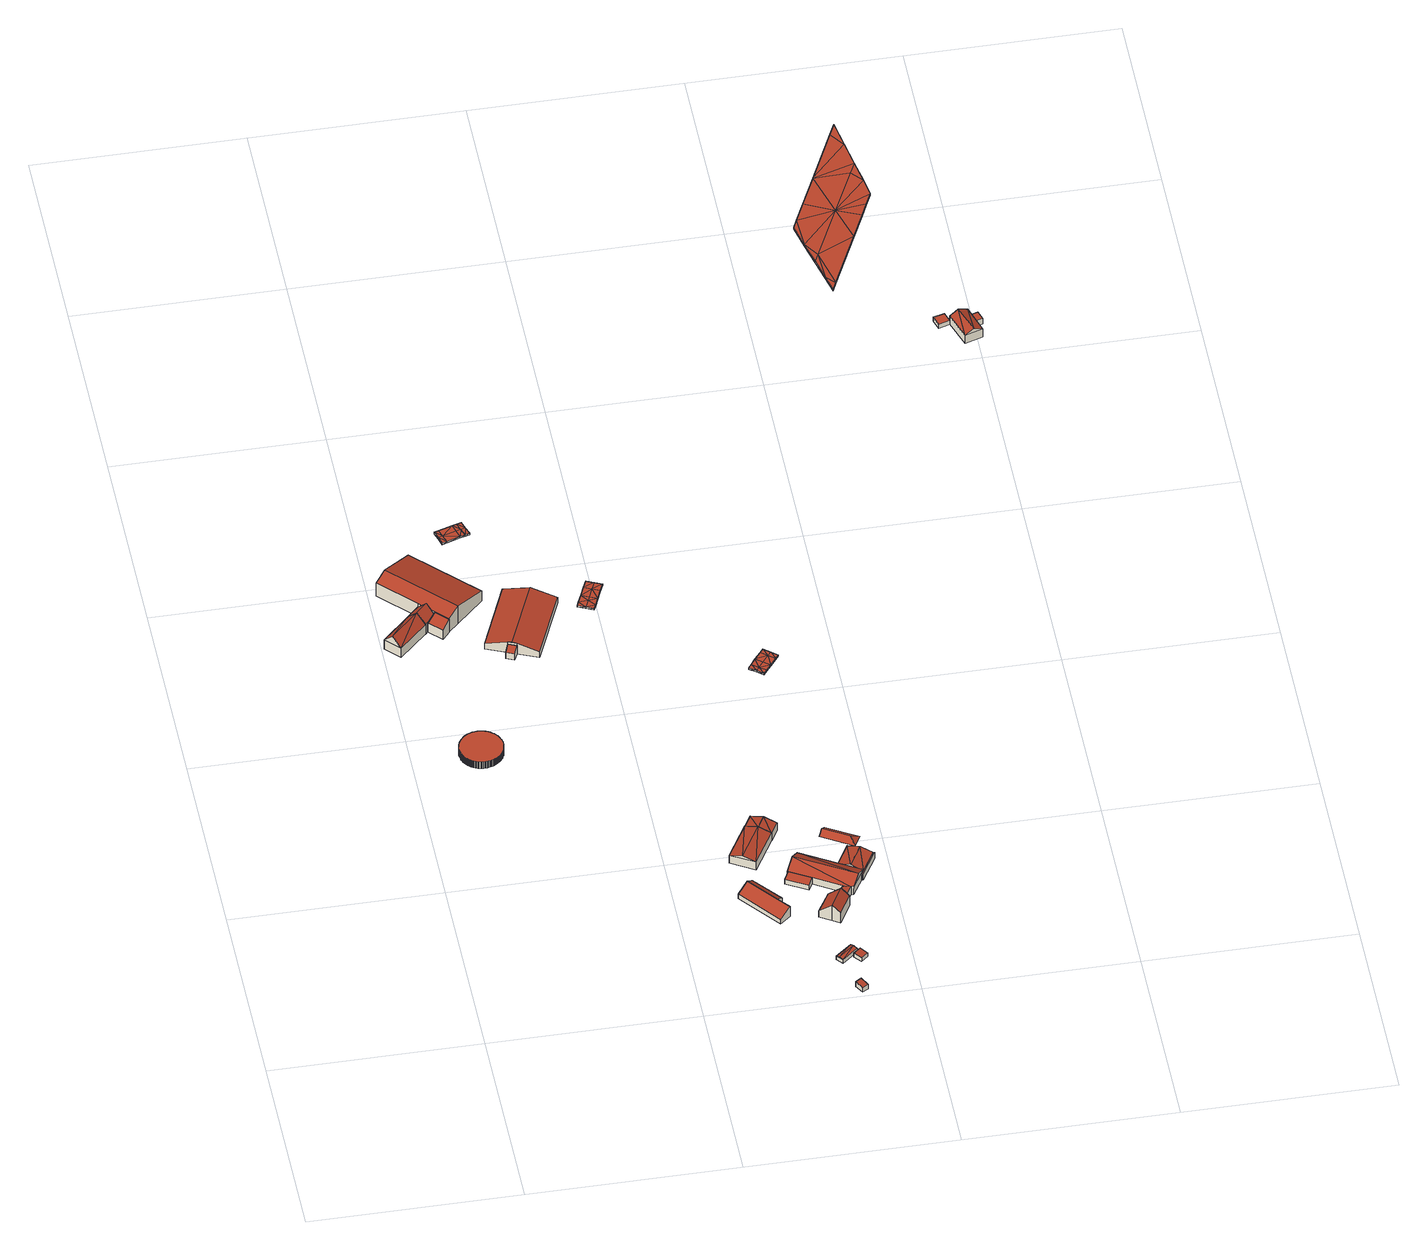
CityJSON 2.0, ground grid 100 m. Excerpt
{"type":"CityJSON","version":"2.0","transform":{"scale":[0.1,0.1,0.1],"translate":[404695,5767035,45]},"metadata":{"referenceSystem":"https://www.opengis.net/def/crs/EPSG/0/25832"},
"CityObjects":{
"building1":{"type":"Building","attributes":{"Gemeindeschluessel":"05515000","Geometrietyp2DReferenz":"3000","function":"51003_1201","roofType":"1000","measuredHeight":3.84},"geometry":[{"type":"Solid","lod":"2","boundaries":[[[[0,1,2,3]],[[4,5,1,0]],[[6,7,5,4]],[[8,9,7,6]],[[10,11,9,8]],[[12,13,11,10]],[[14,15,13,12]],[[16,17,15,14]],[[18,19,17,16]],[[20,21,19,18]],[[22,23,21,20]],[[24,25,23,22]],[[26,27,25,24]],[[28,29,27,26]],[[30,31,29,28]],[[32,33,31,30]],[[34,35,33,32]],[[36,37,35,34]],[[38,39,37,36]],[[40,41,39,38]],[[42,43,41,40]],[[44,45,43,42]],[[46,47,45,44]],[[48,49,47,46]],[[50,51,49,48]],[[52,53,51,50]],[[54,55,53,52]],[[56,57,55,54]],[[58,59,57,56]],[[60,61,59,58]],[[62,63,61,60]],[[64,65,63,62]],[[66,67,65,64]],[[68,69,67,66]],[[70,71,69,68]],[[72,73,71,70]],[[74,75,73,72]],[[76,77,75,74]],[[78,79,77,76]],[[80,81,79,78]],[[82,83,81,80]],[[84,85,83,82]],[[86,87,85,84]],[[88,89,87,86]],[[90,91,89,88]],[[92,93,91,90]],[[94,95,93,92]],[[96,97,95,94]],[[98,99,97,96]],[[100,101,99,98]],[[102,103,101,100]],[[104,105,103,102]],[[106,107,105,104]],[[108,109,107,106]],[[110,111,109,108]],[[112,113,111,110]],[[114,115,113,112]],[[116,117,115,114]],[[118,119,117,116]],[[120,121,119,118]],[[122,123,121,120]],[[124,125,123,122]],[[126,127,125,124]],[[128,129,127,126]],[[130,131,129,128]],[[132,133,131,130]],[[134,135,133,132]],[[136,137,135,134]],[[138,139,137,136]],[[140,141,139,138]],[[142,143,141,140]],[[144,145,143,142]],[[146,147,145,144]],[[148,149,147,146]],[[150,151,149,148]],[[152,153,151,150]],[[154,155,153,152]],[[156,157,155,154]],[[158,159,157,156]],[[160,161,159,158]],[[162,163,161,160]],[[164,165,163,162]],[[166,167,165,164]],[[168,169,167,166]],[[170,171,169,168]],[[172,173,171,170]],[[174,175,173,172]],[[176,177,175,174]],[[178,179,177,176]],[[180,181,179,178]],[[182,183,181,180]],[[184,185,183,182]],[[186,187,185,184]],[[188,189,187,186]],[[190,191,189,188]],[[192,193,191,190]],[[194,195,193,192]],[[196,197,195,194]],[[198,199,197,196]],[[200,201,199,198]],[[202,203,201,200]],[[204,205,203,202]],[[206,207,205,204]],[[208,209,207,206]],[[210,211,209,208]],[[212,213,211,210]],[[214,215,213,212]],[[216,217,215,214]],[[218,219,217,216]],[[220,221,219,218]],[[222,223,221,220]],[[224,225,223,222]],[[226,227,225,224]],[[228,229,227,226]],[[230,231,229,228]],[[232,233,231,230]],[[234,235,233,232]],[[236,237,235,234]],[[238,239,237,236]],[[3,2,239,238]],[[236,234,232,230,228,226,224,222,220,218,216,214,212,210,208,206,204,202,200,198,196,194,192,190,188,186,184,182,180,178,176,174,172,170,168,166,164,162,160,158,156,154,152,150,148,146,144,142,140,138,136,134,132,130,128,126,124,122,120,118,116,114,112,110,108,106,104,102,100,98,96,94,92,90,88,86,84,82,80,78,76,74,72,70,68,66,64,62,60,58,56,54,52,50,48,46,44,42,40,38,36,34,32,30,28,26,24,22,20,18,16,14,12,10,8,6,4,0,3,238]],[[1,5,7,9,11,13,15,17,19,21,23,25,27,29,31,33,35,37,39,41,43,45,47,49,51,53,55,57,59,61,63,65,67,69,71,73,75,77,79,81,83,85,87,89,91,93,95,97,99,101,103,105,107,109,111,113,115,117,119,121,123,125,127,129,131,133,135,137,139,141,143,145,147,149,151,153,155,157,159,161,163,165,167,169,171,173,175,177,179,181,183,185,187,189,191,193,195,197,199,201,203,205,207,209,211,213,215,217,219,221,223,225,227,229,231,233,235,237,239,2]]]],"semantics":{"surfaces":[{"type":"WallSurface"},{"type":"RoofSurface"},{"type":"GroundSurface"}],"values":[[0,0,0,0,0,0,0,0,0,0,0,0,0,0,0,0,0,0,0,0,0,0,0,0,0,0,0,0,0,0,0,0,0,0,0,0,0,0,0,0,0,0,0,0,0,0,0,0,0,0,0,0,0,0,0,0,0,0,0,0,0,0,0,0,0,0,0,0,0,0,0,0,0,0,0,0,0,0,0,0,0,0,0,0,0,0,0,0,0,0,0,0,0,0,0,0,0,0,0,0,0,0,0,0,0,0,0,0,0,0,0,0,0,0,0,0,0,0,0,0,1,2]]}}]},
"building2":{"type":"Building","attributes":{"Gemeindeschluessel":"05515000","Geometrietyp2DReferenz":"3000","function":"31001_2700","roofType":"3100","measuredHeight":10.64},"geometry":[{"type":"Solid","lod":"2","boundaries":[[[[240,241,242,243]],[[244,245,241,240]],[[246,247,245,244]],[[243,242,247,246]],[[240,248,244]],[[246,249,243]],[[240,243,249]],[[249,248,240]],[[248,249,246]],[[246,244,248]],[[241,245,247,242]]]],"semantics":{"surfaces":[{"type":"WallSurface"},{"type":"RoofSurface"},{"type":"GroundSurface"}],"values":[[0,0,0,0,0,0,1,1,1,1,2]]}}]},
"building3":{"type":"Building","attributes":{"Gemeindeschluessel":"05515000","Geometrietyp2DReferenz":"3000","function":"51009_1610","roofType":"2100","measuredHeight":8.16},"geometry":[{"type":"Solid","lod":"2","boundaries":[[[[250,251,252,253]],[[254,255,251,250]],[[256,257,255,254]],[[253,252,257,256]],[[254,250,253,256]],[[251,255,257,252]]]],"semantics":{"surfaces":[{"type":"WallSurface"},{"type":"RoofSurface"},{"type":"GroundSurface"}],"values":[[0,0,0,0,1,2]]}}]},
"building4":{"type":"Building","attributes":{"Gemeindeschluessel":"05515000","Geometrietyp2DReferenz":"3000","function":"31001_2700"},"children":["building4-1","building4-2"]},
"building4-1":{"type":"BuildingPart","attributes":{"roofType":"3100","measuredHeight":11.04},"parents":["building4"],"geometry":[{"type":"Solid","lod":"2","boundaries":[[[[258,259,260,261,262]],[[263,264,259,258]],[[265,266,264,263]],[[267,268,266,265]],[[269,270,268,267]],[[271,272,270,269]],[[273,274,272,271]],[[275,276,274,273]],[[277,278,279,276,275]],[[269,267,265,271]],[[263,258,262,280,281,282,277,275,273,271,265]],[[283,260,259,264,266,268,270,272,274,276,279]],[[277,282,278]],[[280,262,261]],[[283,281,280,261,260]],[[279,278,282,281,283]]]],"semantics":{"surfaces":[{"type":"WallSurface"},{"type":"RoofSurface"},{"type":"GroundSurface"},{"type":"ClosureSurface"}],"values":[[0,0,0,0,0,0,0,0,0,1,1,2,0,0,3,3]]}}]},
"building4-2":{"type":"BuildingPart","attributes":{"roofType":"3100","measuredHeight":10.62},"parents":["building4"],"geometry":[{"type":"Solid","lod":"2","boundaries":[[[[284,285,286,287]],[[288,289,285,284]],[[249,290,289,288]],[[291,292,290,249]],[[293,294,292,291]],[[261,260,294,293]],[[295,276,279,278]],[[287,286,276,295]],[[280,261,293,291,249,296]],[[288,284,287,295,278,282,296,249]],[[285,289,290,292,294,260,283,279,276,286]],[[280,296,281]],[[260,261,280,281,283]],[[281,296,282]],[[281,282,278,279,283]]]],"semantics":{"surfaces":[{"type":"WallSurface"},{"type":"RoofSurface"},{"type":"GroundSurface"},{"type":"ClosureSurface"}],"values":[[0,0,0,0,0,0,0,0,1,1,2,0,3,0,3]]}}]},
"building5":{"type":"Building","attributes":{"Gemeindeschluessel":"05515000","Geometrietyp2DReferenz":"3000","function":"51009_1610","roofType":"2100","measuredHeight":5.23},"geometry":[{"type":"Solid","lod":"2","boundaries":[[[[297,298,299,300]],[[301,302,298,297]],[[303,304,302,301]],[[300,299,304,303]],[[301,297,300,303]],[[298,302,304,299]]]],"semantics":{"surfaces":[{"type":"WallSurface"},{"type":"RoofSurface"},{"type":"GroundSurface"}],"values":[[0,0,0,0,1,2]]}}]},
"building6":{"type":"Building","attributes":{"Geometrietyp2DReferenz":"2000","Gemeindeschluessel":"05515000","function":"53001_1800","roofType":"9999","measuredHeight":1},"geometry":[{"type":"Solid","lod":"2","boundaries":[[[[305,306,307]],[[306,308,307]],[[309,310,305]],[[310,306,305]],[[311,312,309]],[[312,310,309]],[[313,314,311]],[[314,312,311]],[[315,316,313]],[[316,314,313]],[[317,318,315]],[[318,316,315]],[[319,320,317]],[[320,318,317]],[[321,322,319]],[[322,320,319]],[[323,324,321]],[[324,322,321]],[[325,326,323]],[[326,324,323]],[[327,328,325]],[[328,326,325]],[[329,330,327]],[[330,328,327]],[[307,308,329]],[[308,330,329]],[[312,331,310]],[[310,331,308]],[[310,308,306]],[[314,332,331]],[[314,331,312]],[[316,333,314]],[[314,333,332]],[[318,320,316]],[[316,320,333]],[[331,328,308]],[[308,328,330]],[[332,326,331]],[[331,326,328]],[[333,324,326]],[[333,326,332]],[[320,322,333]],[[333,322,324]],[[311,309,334]],[[309,307,334]],[[309,305,307]],[[313,334,335]],[[317,315,319]],[[313,311,334]],[[315,313,336]],[[313,335,336]],[[315,336,319]],[[334,307,327]],[[307,329,327]],[[335,334,325]],[[334,327,325]],[[336,325,323]],[[336,335,325]],[[319,336,321]],[[336,323,321]]]],"semantics":{"surfaces":[{"type":"WallSurface"},{"type":"GroundSurface"},{"type":"RoofSurface"}],"values":[[0,0,0,0,0,0,0,0,0,0,0,0,0,0,0,0,0,0,0,0,0,0,0,0,0,0,1,1,1,1,1,1,1,1,1,1,1,1,1,1,1,1,1,2,2,2,2,2,2,2,2,2,2,2,2,2,2,2,2,2]]}}]},
"building7":{"type":"Building","attributes":{"Gemeindeschluessel":"05515000","Geometrietyp2DReferenz":"3000","function":"31001_2700","roofType":"5000","measuredHeight":6.94},"geometry":[{"type":"Solid","lod":"2","boundaries":[[[[337,338,339,340]],[[341,342,338,337]],[[343,344,342,341]],[[345,346,344,343]],[[347,348,346,345]],[[340,339,348,347]],[[337,349,350,343,341]],[[349,340,347,345,350]],[[340,349,337]],[[343,350,345]],[[338,342,344,346,348,339]]]],"semantics":{"surfaces":[{"type":"WallSurface"},{"type":"RoofSurface"},{"type":"GroundSurface"}],"values":[[0,0,0,0,0,0,1,1,0,0,2]]}}]},
"building8":{"type":"Building","attributes":{"Gemeindeschluessel":"05515000","Geometrietyp2DReferenz":"3000","function":"31001_2700","roofType":"2100","measuredHeight":6.08},"geometry":[{"type":"Solid","lod":"2","boundaries":[[[[351,352,353,354]],[[355,356,352,351]],[[357,358,356,355]],[[359,360,358,357]],[[354,353,360,359]],[[357,355,351,354,359]],[[352,356,358,360,353]]]],"semantics":{"surfaces":[{"type":"WallSurface"},{"type":"RoofSurface"},{"type":"GroundSurface"}],"values":[[0,0,0,0,0,1,2]]}}]},
"building9":{"type":"Building","attributes":{"Gemeindeschluessel":"05515000","Geometrietyp2DReferenz":"3000","function":"51009_1610","roofType":"2100","measuredHeight":6.38},"geometry":[{"type":"Solid","lod":"2","boundaries":[[[[361,362,363,357]],[[364,365,362,361]],[[366,367,365,364]],[[359,368,367,366]],[[357,363,368,359]],[[366,364,361,357,359]],[[362,365,367,368,363]]]],"semantics":{"surfaces":[{"type":"WallSurface"},{"type":"RoofSurface"},{"type":"GroundSurface"}],"values":[[0,0,0,0,0,1,2]]}}]},
"building10":{"type":"Building","attributes":{"Gemeindeschluessel":"05515000","Geometrietyp2DReferenz":"3000","function":"31001_2000","roofType":"3100","measuredHeight":6.63},"geometry":[{"type":"Solid","lod":"2","boundaries":[[[[369,370,371,372]],[[373,374,370,369]],[[375,376,374,373]],[[372,371,376,375]],[[369,377,373]],[[375,378,372]],[[369,372,378]],[[378,377,369]],[[377,378,375]],[[375,373,377]],[[370,374,376,371]]]],"semantics":{"surfaces":[{"type":"WallSurface"},{"type":"RoofSurface"},{"type":"GroundSurface"}],"values":[[0,0,0,0,0,0,1,1,1,1,2]]}}]},
"building11":{"type":"Building","attributes":{"Gemeindeschluessel":"05515000","Geometrietyp2DReferenz":"3000","function":"31001_2740","roofType":"2100","measuredHeight":3},"geometry":[{"type":"Solid","lod":"2","boundaries":[[[[379,380,381,382]],[[383,384,380,379]],[[385,386,384,383]],[[382,381,386,385]],[[383,379,382,385]],[[380,384,386,381]]]],"semantics":{"surfaces":[{"type":"WallSurface"},{"type":"RoofSurface"},{"type":"GroundSurface"}],"values":[[0,0,0,0,1,2]]}}]},
"building12":{"type":"Building","attributes":{"Gemeindeschluessel":"05515000","Geometrietyp2DReferenz":"3000","function":"31001_2700","roofType":"3100","measuredHeight":2.76},"geometry":[{"type":"Solid","lod":"2","boundaries":[[[[387,388,389,390]],[[391,392,388,387]],[[393,394,392,391]],[[390,389,394,393]],[[387,395,391]],[[393,396,390]],[[396,395,387]],[[387,390,396]],[[393,391,395]],[[395,396,393]],[[388,392,394,389]]]],"semantics":{"surfaces":[{"type":"WallSurface"},{"type":"RoofSurface"},{"type":"GroundSurface"}],"values":[[0,0,0,0,0,0,1,1,1,1,2]]}}]},
"building13":{"type":"Building","attributes":{"Gemeindeschluessel":"05515000","Geometrietyp2DReferenz":"3000","function":"51009_1610","roofType":"2100","measuredHeight":4.15},"geometry":[{"type":"Solid","lod":"2","boundaries":[[[[397,398,399,400]],[[401,402,398,397]],[[403,404,402,401]],[[400,399,404,403]],[[401,397,400,403]],[[398,402,404,399]]]],"semantics":{"surfaces":[{"type":"WallSurface"},{"type":"RoofSurface"},{"type":"GroundSurface"}],"values":[[0,0,0,0,1,2]]}}]},
"building14":{"type":"Building","attributes":{"Gemeindeschluessel":"05515000","Geometrietyp2DReferenz":"3000","function":"31001_2000","roofType":"3100","measuredHeight":6.54},"geometry":[{"type":"Solid","lod":"2","boundaries":[[[[405,406,407,408]],[[409,410,406,405]],[[411,412,410,409]],[[408,407,412,411]],[[405,413,409]],[[411,414,408]],[[414,413,405]],[[405,408,414]],[[411,409,413]],[[413,414,411]],[[406,410,412,407]]]],"semantics":{"surfaces":[{"type":"WallSurface"},{"type":"RoofSurface"},{"type":"GroundSurface"}],"values":[[0,0,0,0,0,0,1,1,1,1,2]]}}]},
"building15":{"type":"Building","attributes":{"Geometrietyp2DReferenz":"2000","Gemeindeschluessel":"05515000","function":"53001_1800","roofType":"9999","measuredHeight":1},"geometry":[{"type":"Solid","lod":"2","boundaries":[[[[415,416,417]],[[416,418,417]],[[419,420,415]],[[420,416,415]],[[421,422,419]],[[422,420,419]],[[423,424,421]],[[424,422,421]],[[425,426,423]],[[426,424,423]],[[427,428,425]],[[428,426,425]],[[429,430,427]],[[430,428,427]],[[431,432,429]],[[432,430,429]],[[433,434,431]],[[434,432,431]],[[435,436,433]],[[436,434,433]],[[437,438,435]],[[438,436,435]],[[417,418,437]],[[418,438,437]],[[418,416,420]],[[418,420,439]],[[439,420,422]],[[439,422,440]],[[440,422,441]],[[441,422,424]],[[441,424,428]],[[428,424,426]],[[438,418,436]],[[436,418,439]],[[436,439,434]],[[434,439,440]],[[434,440,441]],[[434,441,432]],[[432,441,430]],[[430,441,428]],[[417,419,415]],[[417,442,419]],[[443,423,421]],[[442,421,419]],[[442,444,421]],[[444,443,421]],[[443,427,423]],[[427,425,423]],[[437,435,417]],[[435,442,417]],[[435,433,442]],[[433,444,442]],[[433,443,444]],[[433,431,443]],[[431,429,443]],[[429,427,443]]]],"semantics":{"surfaces":[{"type":"WallSurface"},{"type":"GroundSurface"},{"type":"RoofSurface"}],"values":[[0,0,0,0,0,0,0,0,0,0,0,0,0,0,0,0,0,0,0,0,0,0,0,0,1,1,1,1,1,1,1,1,1,1,1,1,1,1,1,1,2,2,2,2,2,2,2,2,2,2,2,2,2,2,2,2]]}}]},
"building16":{"type":"Building","attributes":{"Gemeindeschluessel":"05515000","Geometrietyp2DReferenz":"3000","function":"31001_2700","roofType":"2100","measuredHeight":2.51},"geometry":[{"type":"Solid","lod":"2","boundaries":[[[[445,446,447,448]],[[449,450,446,445]],[[451,452,450,449]],[[448,447,452,451]],[[449,445,448,451]],[[446,450,452,447]]]],"semantics":{"surfaces":[{"type":"WallSurface"},{"type":"RoofSurface"},{"type":"GroundSurface"}],"values":[[0,0,0,0,1,2]]}}]},
"building17":{"type":"Building","attributes":{"Gemeindeschluessel":"05515000","Geometrietyp2DReferenz":"3000","function":"31001_1000","roofType":"3100","measuredHeight":9.59},"address":[{"country":"Germany","locality":"Münster","thoroughfareNumber":"44","thoroughfareName":"Sprakelweg"}],"geometry":[{"type":"Solid","lod":"2","boundaries":[[[[453,454,455,456]],[[457,458,454,453]],[[459,460,458,457]],[[461,462,460,459]],[[463,464,462,461]],[[465,466,464,463]],[[467,468,466,465]],[[456,455,468,467]],[[461,459,457,453,463]],[[456,467,465,463,453]],[[454,458,460,462,464,466,468,455]]]],"semantics":{"surfaces":[{"type":"WallSurface"},{"type":"RoofSurface"},{"type":"GroundSurface"}],"values":[[0,0,0,0,0,0,0,0,1,1,2]]}}]},
"building18":{"type":"Building","attributes":{"Gemeindeschluessel":"05515000","Geometrietyp2DReferenz":"3000","function":"31001_2700"},"children":["building18-1","building18-2","building18-3","building18-4"]},
"building18-1":{"type":"BuildingPart","attributes":{"roofType":"1000","measuredHeight":3.47},"parents":["building18"],"geometry":[{"type":"Solid","lod":"2","boundaries":[[[[469,470,471,472]],[[473,474,470,469]],[[475,476,474,473]],[[473,469,472,477,475]],[[470,474,476,478,471]],[[476,475,477,478]],[[478,477,472,471]]]],"semantics":{"surfaces":[{"type":"WallSurface"},{"type":"RoofSurface"},{"type":"GroundSurface"},{"type":"ClosureSurface"}],"values":[[0,0,0,1,2,3,3]]}}]},
"building18-2":{"type":"BuildingPart","attributes":{"roofType":"2100","measuredHeight":5.28},"parents":["building18"],"geometry":[{"type":"Solid","lod":"2","boundaries":[[[[479,480,481,482,483]],[[484,485,480,479]],[[486,487,485,484]],[[488,489,487,486]],[[484,479,483,490,488,486]],[[481,480,485,487,489]],[[490,483,482]],[[489,488,490,482,481]]]],"semantics":{"surfaces":[{"type":"WallSurface"},{"type":"RoofSurface"},{"type":"GroundSurface"},{"type":"ClosureSurface"}],"values":[[0,0,0,0,1,2,0,3]]}}]},
"building18-3":{"type":"BuildingPart","attributes":{"roofType":"3100","measuredHeight":7.42},"parents":["building18"],"geometry":[{"type":"Solid","lod":"2","boundaries":[[[[482,481,476,475,491]],[[489,488,492]],[[493,402,489,492]],[[494,398,402,493]],[[495,496,398,494]],[[497,498,496,495]],[[499,500,501,498,497]],[[502,503,504,505,499,497,506]],[[507,506,497]],[[506,507,482]],[[494,493,492,490,482,507,495]],[[502,506,482,491]],[[502,491,503]],[[497,495,507]],[[478,476,481,489,402,398,496,498,501]],[[504,503,477]],[[500,499,505]],[[478,501,500,477]],[[500,505,504,477]],[[477,503,491,475]],[[478,477,475,476]],[[490,492,488]],[[481,482,490,488,489]]]],"semantics":{"surfaces":[{"type":"WallSurface"},{"type":"RoofSurface"},{"type":"GroundSurface"},{"type":"ClosureSurface"}],"values":[[0,0,0,0,0,0,0,1,1,1,1,0,0,0,2,0,0,3,3,0,3,0,3]]}}]},
"building18-4":{"type":"BuildingPart","attributes":{"roofType":"3100","measuredHeight":5.08},"parents":["building18"],"geometry":[{"type":"Solid","lod":"2","boundaries":[[[[508,509,510,511]],[[472,471,509,508]],[[511,510,501,500]],[[512,513,514,511]],[[511,500,505,512]],[[477,472,513]],[[513,512,504,477]],[[514,513,472,508]],[[514,508,511]],[[509,471,478,501,510]],[[477,478,471,472]],[[478,477,500,501]],[[505,504,512]],[[505,500,477,504]]]],"semantics":{"surfaces":[{"type":"WallSurface"},{"type":"RoofSurface"},{"type":"GroundSurface"},{"type":"ClosureSurface"}],"values":[[0,0,0,1,1,1,1,0,0,2,3,3,0,3]]}}]},
"building19":{"type":"Building","attributes":{"Gemeindeschluessel":"05515000","Geometrietyp2DReferenz":"3000","function":"51003_1201","roofType":"5000","measuredHeight":2.36},"geometry":[{"type":"Solid","lod":"2","boundaries":[[[[515,516,517]],[[517,518,515]],[[515,518,519,520]],[[519,521,520]],[[520,521,516,515]],[[521,519,518,517,516]]]],"semantics":{"surfaces":[{"type":"WallSurface"},{"type":"RoofSurface"},{"type":"GroundSurface"}],"values":[[0,0,1,1,1,2]]}}]},
"building20":{"type":"Building","attributes":{"Geometrietyp2DReferenz":"2000","Gemeindeschluessel":"05515000","function":"53001_1800","roofType":"9999","measuredHeight":1},"geometry":[{"type":"Solid","lod":"2","boundaries":[[[[522,523,524]],[[523,525,524]],[[526,527,522]],[[527,523,522]],[[528,529,526]],[[529,527,526]],[[530,531,528]],[[531,529,528]],[[532,533,530]],[[533,531,530]],[[534,535,532]],[[535,533,532]],[[536,537,534]],[[537,535,534]],[[538,539,536]],[[539,537,536]],[[540,541,538]],[[541,539,538]],[[542,543,540]],[[543,541,540]],[[544,545,542]],[[545,543,542]],[[524,525,544]],[[525,545,544]],[[525,523,527]],[[525,527,546]],[[546,527,529]],[[546,529,547]],[[547,529,548]],[[548,529,531]],[[548,531,533]],[[548,533,535]],[[545,525,546]],[[545,546,543]],[[543,546,541]],[[541,546,547]],[[541,547,548]],[[541,548,539]],[[539,548,535]],[[539,535,537]],[[524,526,522]],[[524,549,526]],[[549,528,526]],[[549,550,528]],[[550,551,528]],[[551,530,528]],[[551,532,530]],[[551,534,532]],[[544,549,524]],[[544,542,549]],[[542,540,549]],[[540,550,549]],[[540,551,550]],[[540,538,551]],[[538,534,551]],[[538,536,534]]]],"semantics":{"surfaces":[{"type":"WallSurface"},{"type":"GroundSurface"},{"type":"RoofSurface"}],"values":[[0,0,0,0,0,0,0,0,0,0,0,0,0,0,0,0,0,0,0,0,0,0,0,0,1,1,1,1,1,1,1,1,1,1,1,1,1,1,1,1,2,2,2,2,2,2,2,2,2,2,2,2,2,2,2,2]]}}]},
"building21":{"type":"Building","attributes":{"Geometrietyp2DReferenz":"3000","Gemeindeschluessel":"05515000","function":"53001_1800","roofType":"9999","measuredHeight":1},"geometry":[{"type":"Solid","lod":"2","boundaries":[[[[552,553,554]],[[553,555,554]],[[556,557,552]],[[557,553,552]],[[558,559,556]],[[559,557,556]],[[560,561,558]],[[561,559,558]],[[562,563,560]],[[563,561,560]],[[564,565,562]],[[565,563,562]],[[566,567,564]],[[567,565,564]],[[568,569,566]],[[569,567,566]],[[570,571,568]],[[571,569,568]],[[572,573,570]],[[573,571,570]],[[574,575,572]],[[575,573,572]],[[576,577,574]],[[577,575,574]],[[578,579,576]],[[579,577,576]],[[580,581,578]],[[581,579,578]],[[582,583,580]],[[583,581,580]],[[584,585,582]],[[585,583,582]],[[586,587,584]],[[587,585,584]],[[554,555,586]],[[555,587,586]],[[553,588,555]],[[557,559,553]],[[553,559,589]],[[589,559,561]],[[553,589,588]],[[589,561,563]],[[589,563,590]],[[567,569,565]],[[590,563,571]],[[571,563,569]],[[569,563,565]],[[587,555,588]],[[587,588,583]],[[583,588,581]],[[583,585,587]],[[581,588,589]],[[581,589,579]],[[579,589,577]],[[577,589,575]],[[575,589,573]],[[573,589,590]],[[590,571,573]],[[552,554,591]],[[556,552,558]],[[552,592,558]],[[592,560,558]],[[552,591,592]],[[592,562,560]],[[592,593,562]],[[566,564,568]],[[593,570,562]],[[570,568,562]],[[568,564,562]],[[586,591,554]],[[586,582,591]],[[582,580,591]],[[582,586,584]],[[580,592,591]],[[580,578,592]],[[578,576,592]],[[576,574,592]],[[574,572,592]],[[572,593,592]],[[593,572,570]]]],"semantics":{"surfaces":[{"type":"WallSurface"},{"type":"GroundSurface"},{"type":"RoofSurface"}],"values":[[0,0,0,0,0,0,0,0,0,0,0,0,0,0,0,0,0,0,0,0,0,0,0,0,0,0,0,0,0,0,0,0,0,0,0,0,1,1,1,1,1,1,1,1,1,1,1,1,1,1,1,1,1,1,1,1,1,1,2,2,2,2,2,2,2,2,2,2,2,2,2,2,2,2,2,2,2,2,2,2]]}}]},
"building22":{"type":"Building","attributes":{"Gemeindeschluessel":"05515000","Geometrietyp2DReferenz":"3000","function":"51009_1611","roofType":"1000","measuredHeight":2.44},"geometry":[{"type":"Solid","lod":"2","boundaries":[[[[594,595,596,597]],[[598,599,595,594]],[[600,601,599,598]],[[597,596,601,600]],[[598,594,597,600]],[[595,599,601,596]]]],"semantics":{"surfaces":[{"type":"WallSurface"},{"type":"RoofSurface"},{"type":"GroundSurface"}],"values":[[0,0,0,0,1,2]]}}]},
"building23":{"type":"Building","attributes":{"Gemeindeschluessel":"05515000","Geometrietyp2DReferenz":"3000","function":"31001_1000","roofType":"3100","measuredHeight":7.3},"address":[{"country":"Germany","locality":"Münster","thoroughfareNumber":"77","thoroughfareName":"Aldruper Straße"},{"country":"Germany","locality":"Münster","thoroughfareNumber":"77a","thoroughfareName":"Aldruper Straße"}],"geometry":[{"type":"Solid","lod":"2","boundaries":[[[[602,603,604,605]],[[606,607,603,602]],[[608,609,607,606]],[[605,604,609,608]],[[602,610,606]],[[608,611,605]],[[610,602,605]],[[605,611,610]],[[606,610,611]],[[611,608,606]],[[603,607,609,604]]]],"semantics":{"surfaces":[{"type":"WallSurface"},{"type":"RoofSurface"},{"type":"GroundSurface"}],"values":[[0,0,0,0,0,0,1,1,1,1,2]]}}]},
"building24":{"type":"Building","attributes":{"Gemeindeschluessel":"05515000","Geometrietyp2DReferenz":"3000","function":"31001_1100","roofType":"1000","measuredHeight":3.48},"geometry":[{"type":"Solid","lod":"2","boundaries":[[[[612,613,614,615]],[[616,617,613,612]],[[618,619,617,616]],[[615,614,619,618]],[[616,612,615,618]],[[613,617,619,614]]]],"semantics":{"surfaces":[{"type":"WallSurface"},{"type":"RoofSurface"},{"type":"GroundSurface"}],"values":[[0,0,0,0,1,2]]}}]}
},
"vertices":[
[418,1829,64],[418,1829,25],[419,1834,25],[419,1834,64],[417,1823,64],[417,1823,25],[415,1817,64],[415,1817,25],[413,1811,64],[413,1811,25],[411,1806,64],[411,1806,25],[408,1801,64],[408,1801,25],[406,1796,64],[406,1796,25],[403,1792,64],[403,1792,25],[400,1788,64],[400,1788,25],[397,1784,64],[397,1784,25],[394,1780,64],[394,1780,25],[391,1777,64],[391,1777,25],[388,1774,64],[388,1774,25],[385,1771,64],[385,1771,25],[381,1769,64],[381,1769,25],[378,1766,64],[378,1766,25],[374,1764,64],[374,1764,25],[370,1761,64],[370,1761,25],[366,1759,64],[366,1759,25],[362,1757,64],[362,1757,25],[357,1755,64],[357,1755,25],[352,1753,64],[352,1753,25],[347,1751,64],[347,1751,25],[341,1749,64],[341,1749,25],[335,1748,64],[335,1748,25],[329,1747,64],[329,1747,25],[323,1747,64],[323,1747,25],[318,1747,64],[318,1747,25],[312,1747,64],[312,1747,25],[305,1748,64],[305,1748,25],[299,1749,64],[299,1749,25],[292,1750,64],[292,1750,25],[286,1752,64],[286,1752,25],[281,1754,64],[281,1754,25],[275,1756,64],[275,1756,25],[270,1759,64],[270,1759,25],[266,1761,64],[266,1761,25],[261,1764,64],[261,1764,25],[257,1767,64],[257,1767,25],[253,1770,64],[253,1770,25],[250,1773,64],[250,1773,25],[247,1776,64],[247,1776,25],[244,1779,64],[244,1779,25],[241,1782,64],[241,1782,25],[238,1785,64],[238,1785,25],[236,1789,64],[236,1789,25],[233,1792,64],[233,1792,25],[231,1796,64],[231,1796,25],[228,1801,64],[228,1801,25],[226,1805,64],[226,1805,25],[224,1810,64],[224,1810,25],[222,1815,64],[222,1815,25],[220,1820,64],[220,1820,25],[219,1826,64],[219,1826,25],[218,1832,64],[218,1832,25],[217,1838,64],[217,1838,25],[216,1844,64],[216,1844,25],[216,1851,64],[216,1851,25],[217,1858,64],[217,1858,25],[217,1864,64],[217,1864,25],[218,1868,64],[218,1868,25],[220,1875,64],[220,1875,25],[221,1881,64],[221,1881,25],[223,1886,64],[223,1886,25],[226,1892,64],[226,1892,25],[228,1897,64],[228,1897,25],[231,1901,64],[231,1901,25],[234,1906,64],[234,1906,25],[237,1910,64],[237,1910,25],[240,1914,64],[240,1914,25],[243,1917,64],[243,1917,25],[246,1920,64],[246,1920,25],[249,1923,64],[249,1923,25],[252,1926,64],[252,1926,25],[255,1929,64],[255,1929,25],[258,1931,64],[258,1931,25],[262,1934,64],[262,1934,25],[266,1936,64],[266,1936,25],[270,1939,64],[270,1939,25],[275,1941,64],[275,1941,25],[279,1943,64],[279,1943,25],[285,1945,64],[285,1945,25],[290,1947,64],[290,1947,25],[295,1948,64],[295,1948,25],[301,1949,64],[301,1949,25],[308,1950,64],[308,1950,25],[314,1950,64],[314,1950,25],[319,1951,64],[319,1951,25],[324,1950,64],[324,1950,25],[331,1950,64],[331,1950,25],[338,1949,64],[338,1949,25],[344,1947,64],[344,1947,25],[350,1945,64],[350,1945,25],[356,1943,64],[356,1943,25],[361,1941,64],[361,1941,25],[366,1939,64],[366,1939,25],[371,1936,64],[371,1936,25],[375,1933,64],[375,1933,25],[379,1930,64],[379,1930,25],[383,1927,64],[383,1927,25],[387,1924,64],[387,1924,25],[390,1921,64],[390,1921,25],[393,1918,64],[393,1918,25],[396,1915,64],[396,1915,25],[398,1912,64],[398,1912,25],[401,1908,64],[401,1908,25],[403,1905,64],[403,1905,25],[406,1901,64],[406,1901,25],[408,1897,64],[408,1897,25],[410,1892,64],[410,1892,25],[412,1887,64],[412,1887,25],[414,1882,64],[414,1882,25],[416,1877,64],[416,1877,25],[418,1871,64],[418,1871,25],[419,1865,64],[419,1865,25],[420,1859,64],[420,1859,25],[420,1853,64],[420,1853,25],[420,1846,64],[420,1846,25],[420,1839,64],[420,1839,25],
[75,2526,80],[75,2526,22],[210,2657,22],[210,2657,80],[9,2594,80],[9,2594,22],[143,2725,80],[143,2725,22],[42,2560,128],[176,2691,128],
[283,2610,76],[283,2610,20],[318,2652,20],[318,2652,101],[223,2670,76],[223,2670,20],[262,2709,101],[262,2709,20],
[196,2778,102],[196,2778,21],[196,2777,21],[196,2777,81],[196,2777,102],[35,2943,102],[35,2943,21],[83,2990,132],[83,2990,21],[214,3117,83],[214,3117,21],[497,2827,83],[497,2827,21],[367,2700,132],[367,2700,21],[318,2652,102],[318,2652,21],[263,2708,102],[263,2708,21],[263,2709,102],[263,2709,81],[263,2709,21],[211,2762,102],[229,2743,102],[247,2724,102],[229,2743,21],
[223,2670,81],[223,2670,21],[262,2709,21],[262,2709,81],[210,2657,81],[210,2657,21],[176,2691,21],[143,2725,81],[143,2725,21],[156,2739,81],[156,2739,21],[263,2708,81],[229,2743,128],
[576,2422,58],[576,2422,21],[592,2459,21],[592,2459,73],[537,2439,58],[537,2439,21],[552,2476,73],[552,2476,21],
[523,3275,17],[523,3275,7],[510,3313,17],[510,3313,7],[502,3268,17],[502,3268,7],[501,3268,17],[501,3268,7],[478,3261,17],[478,3261,7],[414,3241,17],[414,3241,7],[391,3233,17],[391,3233,7],[379,3272,17],[379,3272,7],[367,3310,17],[367,3310,7],[390,3317,17],[390,3317,7],[454,3337,17],[454,3337,7],[477,3345,17],[477,3345,7],[498,3351,17],[498,3351,7],[487,3306,7],[466,3299,7],[402,3279,7],[487,3306,17],[466,3299,17],[402,3279,17],
[832,2752,56],[832,2752,20],[596,2852,20],[596,2852,55],[689,2417,56],[689,2417,20],[592,2459,84],[592,2459,20],[552,2476,84],[552,2476,20],[454,2517,55],[454,2517,20],[714,2802,90],[572,2467,90],
[1444,509,50],[1444,509,26],[1495,550,26],[1495,550,87],[1287,708,52],[1287,708,26],[1335,748,87],[1335,748,26],[1447,609,87],[1447,609,26],
[1358,768,68],[1358,768,24],[1335,748,24],[1363,772,64],[1363,772,24],[1475,634,64],[1475,634,24],[1447,609,24],
[1399,880,71],[1399,880,23],[1502,1055,23],[1502,1055,71],[1288,945,71],[1288,945,23],[1391,1120,71],[1391,1120,23],[1343,912,89],[1446,1088,89],
[1704,50,55],[1704,50,25],[1729,7,25],[1729,7,52],[1733,67,55],[1733,67,25],[1758,24,52],[1758,24,25],
[1726,300,46],[1726,300,25],[1650,238,25],[1650,238,46],[1751,270,46],[1751,270,25],[1675,207,46],[1675,207,25],[1738,285,53],[1663,222,53],
[1531,802,64],[1531,802,22],[1510,768,22],[1510,768,50],[1632,743,64],[1632,743,22],[1611,708,50],[1611,708,22],
[1428,1183,68],[1428,1183,19],[1391,1120,19],[1391,1120,68],[1539,1118,68],[1539,1118,19],[1502,1055,68],[1502,1055,19],[1483,1151,85],[1446,1088,85],
[915,2722,20],[915,2722,10],[951,2706,20],[951,2706,10],[924,2743,20],[924,2743,10],[941,2783,20],[941,2783,10],[962,2831,20],[962,2831,10],[980,2871,20],[980,2871,10],[1016,2855,20],[1016,2855,10],[1053,2839,20],[1053,2839,10],[1035,2799,20],[1035,2799,10],[1014,2751,20],[1014,2751,10],[997,2711,20],[997,2711,10],[988,2690,20],[988,2690,10],[969,2746,10],[978,2767,10],[999,2815,10],[969,2746,20],[999,2815,20],[978,2767,20],
[1730,238,51],[1730,238,26],[1759,204,26],[1759,204,47],[1764,267,51],[1764,267,26],[1793,232,47],[1793,232,26],
[1737,593,120],[1737,593,25],[1717,605,25],[1717,605,101],[1755,583,102],[1755,583,25],[1771,573,85],[1771,573,25],[1711,470,85],[1711,470,25],[1676,490,120],[1676,490,25],[1622,523,65],[1622,523,25],[1682,625,65],[1682,625,25],
[1938,859,57],[1938,859,22],[1931,863,22],[1931,863,57],[1862,728,57],[1862,728,22],[1855,732,57],[1855,732,22],[1868,754,57],[1868,754,22],
[1792,647,71],[1792,647,22],[1802,643,22],[1802,643,63],[1802,643,75],[1755,583,71],[1755,583,22],[1717,605,56],[1717,605,22],[1755,670,56],[1755,670,22],[1772,660,63],
[1855,732,63],[1755,670,63],[1632,743,63],[1531,802,63],[1528,804,63],[1528,804,22],[1593,915,63],[1593,915,22],[1760,817,63],[1760,817,57],[1760,817,22],[1855,732,76],[1868,754,63],[1848,766,63],[1779,806,63],[1835,698,97],[1561,859,97],
[1868,900,57],[1868,900,22],[1824,926,22],[1824,926,57],[1814,786,73],[1877,894,73],[1868,900,70],
[1733,1069,46],[1749,1096,23],[1722,1051,23],[1717,1042,23],[1865,954,23],[1854,998,46],[1896,1009,23],
[1602,2189,16],[1602,2189,6],[1634,2165,16],[1634,2165,6],[1617,2209,16],[1617,2209,6],[1640,2239,16],[1640,2239,6],[1671,2278,16],[1671,2278,6],[1686,2297,16],[1686,2297,6],[1718,2272,16],[1718,2272,6],[1749,2247,16],[1749,2247,6],[1734,2228,16],[1734,2228,6],[1703,2190,16],[1703,2190,6],[1680,2160,16],[1680,2160,6],[1665,2141,16],[1665,2141,6],[1648,2184,6],[1671,2214,6],[1702,2253,6],[1648,2184,16],[1671,2214,16],[1702,2253,16],
[2321,4752,122],[2321,4752,112],[2349,4635,122],[2349,4635,112],[2293,4868,122],[2293,4868,112],[2313,4911,122],[2313,4911,112],[2360,5011,122],[2360,5011,112],[2435,5168,121],[2435,5168,111],[2562,5438,121],[2562,5438,111],[2591,5499,120],[2591,5499,110],[2614,5363,120],[2614,5363,110],[2636,5233,120],[2636,5233,110],[2657,5114,121],[2657,5114,111],[2672,5024,121],[2672,5024,111],[2643,4963,121],[2643,4963,111],[2610,4893,122],[2610,4893,112],[2549,4763,122],[2549,4763,112],[2416,4481,122],[2416,4481,112],[2396,4439,122],[2396,4439,112],[2375,4526,122],[2375,4526,112],[2369,4677,112],[2498,4945,112],[2607,5172,111],[2369,4677,122],[2498,4945,122],[2607,5172,121],
[2872,4258,61],[2872,4258,36],[2818,4244,36],[2818,4244,61],[2887,4211,61],[2887,4211,36],[2834,4194,61],[2834,4194,36],
[3019,4100,89],[3019,4100,38],[2974,4239,38],[2974,4239,89],[2933,4072,89],[2933,4072,38],[2887,4211,89],[2887,4211,38],[2976,4086,111],[2930,4225,111],
[3019,4228,74],[3019,4228,39],[2981,4216,39],[2981,4216,74],[3034,4183,74],[3034,4183,39],[2996,4171,74],[2996,4171,39]
]}
